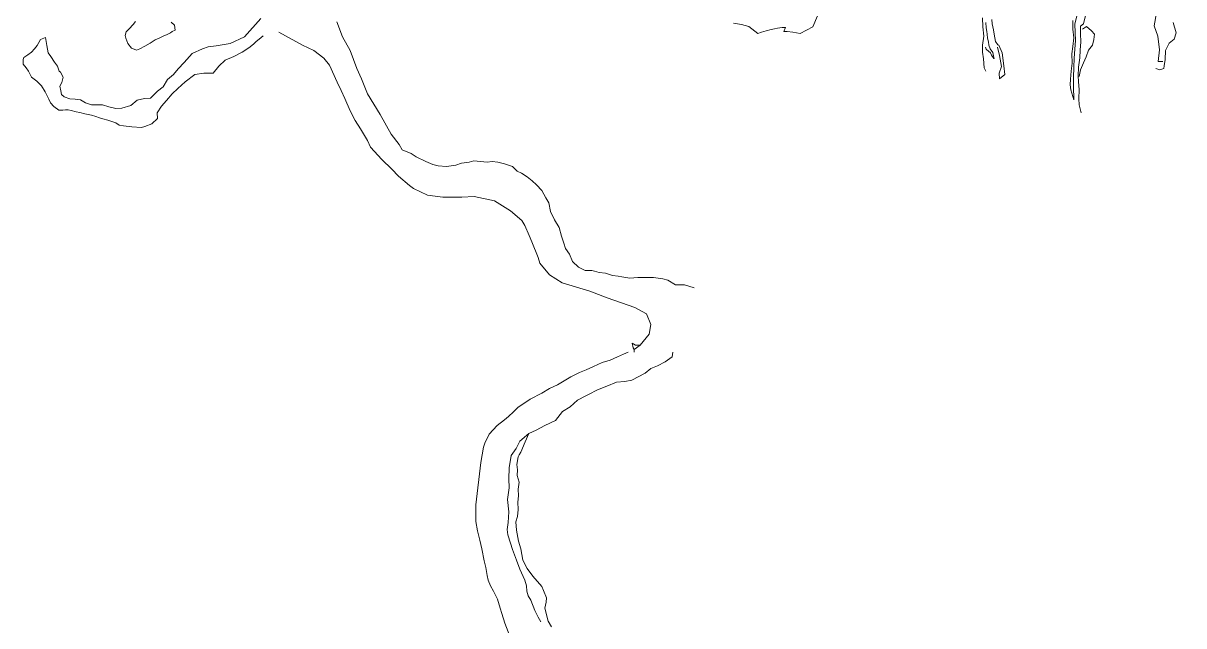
# Model space of a CAD drawing. Extents: x 683321 to 688873, y 7661944 to 7668387.
# Drawn here: x 686508 to 687403, y 7664237 to 7664701 of the extents above; entities that cross this region are included whole.
import ezdxf

# ---------------------------------------------------------------- set-up
doc = ezdxf.new("R2010")
doc.units = 0
doc.header["$MEASUREMENT"] = 0
doc.layers.add('01 CRESTA_Line', color=3, linetype='Continuous', lineweight=20)

msp = doc.modelspace()

# ---------------------------------------------------------------- linework, layer by layer
at = {"layer": '01 CRESTA_Line'}
for points in [[(687386.5, 7664671.5, 4133.38), (687382.88, 7664671.5, 4133.27), (687384, 7664680.5, 4132.97), (687382.75, 7664691, 4132.85), (687379.75, 7664699, 4132.79), (687381.56, 7664709, 4132.95), (687384.62, 7664721, 4132.48), (687383.06, 7664733, 4132.22), (687382.62, 7664744.5, 4132.67), (687384.75, 7664757, 4132.72), (687389, 7664769.5, 4133.43), (687393.88, 7664785, 4134.19), (687397.75, 7664798.5, 4134.61), (687400.94, 7664813.5, 4135.01), (687402.62, 7664822, 4134.6)], [(686691.5, 7664704.5, 4043.42), (686679.02, 7664690.42, 4037.13), (686667.92, 7664685.33, 4036.31), (686657.2, 7664683.53, 4036.59), (686651, 7664682.74, 4036.86), (686646.57, 7664681.05, 4036.2), (686638.6, 7664677.56, 4035.27), (686632.58, 7664670.52, 4032.88), (686627.78, 7664665.84, 4031.16), (686624.33, 7664661.47, 4030.05), (686619.65, 7664657.45, 4029.73), (686616.24, 7664651.91, 4027.66), (686612.05, 7664648.68, 4026.67), (686606.58, 7664643.24, 4026.46), (686601.79, 7664642.85, 4027.03), (686596.38, 7664641.52, 4027.33), (686591.28, 7664637.53, 4025.25), (686584.46, 7664635.38, 4023.71), (686579.81, 7664635.27, 4023.24), (686574.4, 7664636.6, 4023.38), (686569.56, 7664638.1, 4023.73), (686565.51, 7664637.92, 4023.73), (686561.2, 7664638.09, 4023.04), (686556.47, 7664639.7, 4022.02), (686552.65, 7664641.98, 4022.18), (686548.5, 7664642.39, 4022.47), (686544.47, 7664642.74, 4021.98), (686540.09, 7664644.31, 4022.58), (686537.86, 7664645.91, 4022.71), (686537.53, 7664648.95, 4022.13), (686536.56, 7664652.49, 4022.09), (686538.17, 7664655.16, 4022.62), (686539.19, 7664659.46, 4023.73), (686537.28, 7664663.3, 4023.4), (686536.04, 7664663.99, 4023.02), (686534.78, 7664667.7, 4022.96), (686532.47, 7664670.85, 4022.27), (686529.64, 7664675.28, 4021.37), (686527.71, 7664678.08, 4020.9), (686526.64, 7664683.82, 4020.78), (686525.75, 7664689.88, 4020.56), (686521.71, 7664688.32, 4019.66), (686519.31, 7664683.8, 4018.83), (686517.05, 7664681.23, 4018.2), (686514.73, 7664678.73, 4017.76), (686512.13, 7664676.49, 4018.19), (686509.05, 7664674.62, 4018.64), (686508.46, 7664672.85, 4018.8), (686508.5, 7664669.41, 4018.7), (686510.62, 7664666.61, 4018.56), (686512.56, 7664663.89, 4018.71), (686514.85, 7664659.48, 4018.6), (686518.97, 7664656.18, 4018.55), (686522.51, 7664652.64, 4019.07), (686525.29, 7664648.18, 4019.24), (686528.27, 7664642.51, 4019.36), (686529.61, 7664639.48, 4019.55), (686532.11, 7664636.84, 4019.52), (686535.88, 7664633.91, 4019.35), (686538.99, 7664633.94, 4019.47), (686540.97, 7664634.19, 4019.38), (686543.08, 7664634.23, 4019.41), (686545.52, 7664633.65, 4019.42), (686549.17, 7664632.57, 4019.36), (686552.19, 7664632.17, 4019.31), (686556.04, 7664631.19, 4019.28), (686561.05, 7664630.01, 4019.11), (686564.54, 7664629.04, 4019.15), (686567.22, 7664628.03, 4018.86), (686569.89, 7664627.23, 4018.52), (686573.75, 7664626.2, 4018.18), (686576.07, 7664625.41, 4018.08), (686579.82, 7664624.08, 4017.55), (686582.46, 7664622.39, 4017.46), (686585.66, 7664621.81, 4017.23), (686592.26, 7664621, 4017.16), (686599.72, 7664620.69, 4017.33), (686602.08, 7664621.26, 4017.32), (686607.6, 7664623.31, 4017.51), (686611.85, 7664627.53, 4017.97), (686611.65, 7664631.97, 4020.05), (686615.06, 7664637.12, 4021.77), (686618.91, 7664641.48, 4022.92), (686623.29, 7664646.42, 4024.19), (686627.6, 7664650.52, 4025.07), (686633.23, 7664655.79, 4026.52), (686640.77, 7664661.53, 4028.29), (686647.61, 7664662.51, 4028.55), (686654.89, 7664662.51, 4028.34), (686659.12, 7664667.7, 4028.89), (686664.12, 7664672.49, 4029.94), (686670.81, 7664675.19, 4031.02), (686677.09, 7664678.55, 4031.91), (686682.36, 7664681.82, 4032.63), (686685.82, 7664684.69, 4033.24), (686688.04, 7664686.91, 4033.87), (686690.17, 7664688.62, 4034.11), (686693.32, 7664691.2, 4034.66)], [(687120.5, 7664706.5, 4081.25), (687116.81, 7664698, 4082.3), (687107, 7664693, 4085.56), (687101.31, 7664694, 4085.56), (687097.06, 7664694.5, 4085.41), (687094.5, 7664694.5, 4085.43), (687095.75, 7664697.5, 4082.39), (687093.13, 7664697.5, 4082.11), (687089.56, 7664697, 4082.12), (687087.38, 7664696.7, 4082.39), (687084.6, 7664696.07, 4082.54), (687080.88, 7664695, 4082.66), (687077.31, 7664694, 4082.78), (687074.56, 7664693, 4082.84), (687067.56, 7664698.5, 4077.35), (687061.75, 7664700, 4075.57), (687055.75, 7664701, 4074.22)], [(687247.56, 7664705, 4097.78), (687247.75, 7664698, 4097.61), (687248.56, 7664691, 4097.37), (687247.56, 7664684, 4096.07), (687247.5, 7664678.5, 4095.1), (687248.31, 7664673.5, 4094), (687248.81, 7664666.5, 4092.32), (687250, 7664664, 4091.24)], [(687254.7, 7664703.83, 4096.08), (687255.04, 7664700.39, 4096.11), (687255.94, 7664695.84, 4096.61), (687256.53, 7664692.34, 4096.92), (687256.98, 7664689.71, 4096.11), (687257.54, 7664686.92, 4095.74), (687259.31, 7664684.21, 4096.12), (687260.06, 7664684, 4095.19), (687262.69, 7664678, 4093.47), (687263.94, 7664668, 4091.81), (687264.75, 7664661.5, 4090.11), (687260.56, 7664658, 4089.24), (687260.5, 7664662.5, 4091.8), (687262.25, 7664667.5, 4092.46), (687260.62, 7664676, 4094.23), (687259, 7664682.5, 4095.71)], [(687317.07, 7664703.12, 4110.51), (687317.07, 7664696.42, 4110.2), (687317.86, 7664689.74, 4109.85), (687317.03, 7664683.02, 4109.44), (687316.27, 7664677.32, 4109.11), (687316.68, 7664670.25, 4108.73), (687315.81, 7664663.85, 4108.4), (687315.24, 7664657.83, 4108.03), (687315.06, 7664653.56, 4107.2), (687315.64, 7664649.59, 4106.75), (687317.02, 7664644.59, 4106.03), (687317.99, 7664641.93, 4105.33), (687317.86, 7664644.97, 4105.85), (687317.75, 7664649.25, 4106.45), (687317.54, 7664654.21, 4107.32), (687317.68, 7664659.46, 4107.9), (687317.95, 7664666.79, 4108.48), (687318.04, 7664674, 4108.94), (687318.66, 7664680.88, 4109.37), (687319.17, 7664687.67, 4109.57), (687318.95, 7664693.68, 4109.74), (687318.66, 7664700.27, 4110.31), (687320.28, 7664706.56, 4111.06)], [(687323.61, 7664631.84, 4107.14), (687321.93, 7664637.93, 4107.83), (687321.7, 7664642.58, 4107.98), (687322.02, 7664649.84, 4108.71), (687321.6, 7664655.64, 4109.31), (687321.13, 7664660.33, 4108.65), (687321.49, 7664667.04, 4109.03), (687322.65, 7664674.36, 4109.23), (687322.82, 7664680.2, 4109.42), (687323.23, 7664686.57, 4109.62), (687323.1, 7664692.71, 4109.61), (687322.94, 7664698.58, 4110.3), (687325.3, 7664700.48, 4112.05), (687327.44, 7664709.02, 4112.68)], [(686622.51, 7664701.63, 4050.83), (686624.93, 7664699.48, 4049.88), (686625.5, 7664695.6, 4049.09), (686623.28, 7664694.61, 4048.18), (686621.98, 7664693.51, 4048.28), (686619.37, 7664692.29, 4048.38), (686616.4, 7664690.87, 4048.66), (686613.24, 7664689.47, 4048.83), (686610.07, 7664688.07, 4048.99), (686606.16, 7664685.66, 4049.07), (686602.14, 7664683.16, 4049.26), (686598.27, 7664681.06, 4049.18), (686595.79, 7664680.02, 4049.26), (686592.68, 7664681.35, 4049.72), (686591.77, 7664681.8, 4049.46), (686589.16, 7664685.33, 4049.6), (686587.56, 7664689.43, 4049.45), (686587.08, 7664691.34, 4049.64), (686587.78, 7664694.24, 4049.06), (686590.05, 7664696.57, 4049.05), (686593.28, 7664699.9, 4049.18), (686595.06, 7664702.16, 4049.27)], [(686705.38, 7664694, 4035.7), (686723.69, 7664684, 4033.79), (686732.31, 7664680, 4033.12), (686740.19, 7664674, 4032.93), (686744.44, 7664668.5, 4032.28), (686750.25, 7664655.5, 4030.78), (686753.31, 7664649, 4030.2), (686756.25, 7664643, 4029.67), (686760.31, 7664633.5, 4028.63), (686764.19, 7664626, 4028), (686768.25, 7664619.5, 4027.5), (686773.81, 7664610.5, 4026.42), (686776.12, 7664605.5, 4026.55), (686784.69, 7664596, 4025.83), (686792.5, 7664588.5, 4025.28), (686797.5, 7664583, 4024.94), (686806.19, 7664576, 4024.42), (686809.12, 7664573.5, 4024.3), (686819.94, 7664568.5, 4023.33), (686831.88, 7664567, 4022.71), (686846.38, 7664567, 4021.75), (686855.88, 7664567.5, 4021.14), (686871.56, 7664564, 4019.8), (686883.81, 7664556.5, 4018.96), (686892.62, 7664549, 4018.3), (686894.88, 7664545, 4018.02), (686898.19, 7664537.5, 4017.68), (686900.44, 7664532.5, 4017.16), (686905.19, 7664520.5, 4016.5), (686906.5, 7664516, 4016.57), (686913.94, 7664507, 4016.18), (686923.62, 7664501, 4015.97), (686945.06, 7664494.5, 4014.57), (686958.44, 7664489.5, 4013.38), (686979.56, 7664482, 4011.43), (686988.69, 7664477, 4010.22), (686991.94, 7664469, 4009.08), (686990.62, 7664461.5, 4008.11), (686983.69, 7664453, 4007.01), (686979.19, 7664449.5, 4006.47), (686979.06, 7664447.5, 4005.33)], [(687025.5, 7664497, 4024.21), (687018, 7664499.5, 4023.41), (687010.94, 7664499.5, 4022.09), (687005.19, 7664503, 4020.72), (687001.31, 7664504, 4020.3), (686994.12, 7664505, 4021.48), (686987.12, 7664505, 4022.95), (686981.94, 7664505, 4022.05), (686975.94, 7664504.5, 4021.43), (686969.69, 7664505.5, 4020.83), (686966.75, 7664506, 4020.77), (686962.56, 7664506.5, 4020.7), (686957.06, 7664508.5, 4020.92), (686952.25, 7664509, 4020.85), (686948.56, 7664510, 4021.12), (686946.44, 7664510.5, 4021.03), (686941.31, 7664510.5, 4021.13), (686936.25, 7664513, 4022.19), (686931.75, 7664517.5, 4022.94), (686929.38, 7664523, 4025.94), (686926.19, 7664527.5, 4026.85), (686924.88, 7664531.5, 4027.38), (686923.19, 7664537, 4027.57), (686921.31, 7664543.5, 4026.29), (686917.81, 7664549.5, 4026.94), (686914.81, 7664556, 4027.34), (686913.44, 7664562.5, 4027.23), (686911, 7664566.5, 4026.85), (686908, 7664572, 4027.09), (686903.81, 7664576.5, 4027.36), (686900.62, 7664579.5, 4026.54), (686896.81, 7664582.5, 4026.76), (686892.44, 7664585.5, 4026.65), (686889, 7664587, 4027.49), (686885.31, 7664590.5, 4028.37), (686879.25, 7664592.5, 4030.47), (686874.06, 7664594, 4031.28), (686869.88, 7664594.5, 4031.85), (686865.88, 7664594, 4031.8), (686855.63, 7664595, 4034.2), (686851.94, 7664594, 4034.18), (686846.12, 7664593, 4034.42), (686841.81, 7664591.5, 4034.07), (686834.5, 7664590.5, 4033.82), (686828.06, 7664591, 4034.28), (686823.94, 7664592, 4034.72), (686818.69, 7664594.5, 4035.37), (686811.25, 7664598, 4034.91), (686807.31, 7664600.5, 4034.23), (686800.31, 7664603.5, 4032.77), (686798, 7664607.5, 4033.58), (686792, 7664615.5, 4034.04), (686783.56, 7664630.5, 4035.7), (686773.69, 7664646.5, 4035.92), (686769, 7664658, 4035.89), (686765.44, 7664666, 4036.89), (686760.44, 7664680, 4037.65), (686754.5, 7664690.5, 4037.53), (686750, 7664702, 4038.92)], [(687249.88, 7664682.53, 4095.42), (687250.35, 7664681.04, 4095.41), (687250.56, 7664680.58, 4095.07), (687253.63, 7664678.04, 4094.32), (687254.56, 7664676.23, 4093.87), (687256.39, 7664673.69, 4092.8), (687256.61, 7664673.64, 4092.46), (687255.94, 7664675.76, 4093.12), (687255.6, 7664678.43, 4093.53), (687253.55, 7664681.25, 4094.26), (687252.5, 7664683.93, 4094.83), (687252.26, 7664686.61, 4095.03), (687251.5, 7664689.4, 4095.27), (687251.02, 7664692.34, 4095.57), (687251, 7664694.55, 4095.66), (687250.32, 7664697.43, 4095.87), (687250.19, 7664701.38, 4095.97)], [(687321.9, 7664659.97, 4109.75), (687323.13, 7664665.08, 4110.28), (687325.23, 7664670.46, 4110.72), (687327.39, 7664675.05, 4111.15), (687329.15, 7664680.21, 4111.67), (687332.17, 7664683.99, 4112.75), (687333.34, 7664688.46, 4113.49), (687333.83, 7664692.36, 4114.12), (687331.42, 7664695.11, 4113.34), (687327.72, 7664698.49, 4112.15), (687324.59, 7664696.39, 4110.2)], [(687381, 7664666, 4131.68), (687384.25, 7664665, 4133.22), (687387.25, 7664666, 4134.44), (687387.56, 7664668, 4134.79), (687388.31, 7664673, 4134.71), (687388.44, 7664680, 4134.24), (687391.37, 7664685.5, 4135.22), (687395.13, 7664688.5, 4136.65), (687396.63, 7664693.5, 4137.59), (687394.38, 7664701.5, 4136.7)], [(686977.63, 7664454.5, 4004.82), (686978.31, 7664451, 4006.44), (686979.19, 7664449.5, 4006.47)], [(686977.63, 7664454.5, 4004.82), (686980.31, 7664453, 4006.44), (686983.69, 7664453, 4007.01)], [(686974.44, 7664447.5, 4006.41), (686971.06, 7664446, 4006.18), (686966.25, 7664444, 4005.78), (686960.62, 7664441.5, 4005.33), (686954.62, 7664439.5, 4004.99), (686947.94, 7664436.5, 4004.5), (686942.31, 7664434, 4004.09), (686937.12, 7664432, 4003.66), (686930.25, 7664428.5, 4003.05), (686920, 7664422.5, 4002.54), (686914, 7664419.5, 4002.1), (686908.12, 7664416, 4001.62), (686898.94, 7664411.5, 4001.08), (686889.5, 7664405, 4000.41), (686886.25, 7664401.5, 4000.08), (686882.25, 7664398, 3999.63), (686879.25, 7664395.5, 3999.12), (686873.5, 7664391, 3998.71), (686867.38, 7664384.5, 3997.97), (686864, 7664377.5, 3997.35), (686863.06, 7664374.5, 3997.15), (686861, 7664362.5, 3996.03), (686857.19, 7664330, 3993.27), (686857.19, 7664324.5, 3992.68), (686857.08, 7664321.98, 3992.87), (686857.28, 7664317.27, 3992.51), (686858.49, 7664310.04, 3992.09), (686860.3, 7664302.91, 3991.49), (686861.73, 7664296.22, 3990.97), (686863.73, 7664286.91, 3990.31), (686864.79, 7664281.69, 3989.81), (686865.99, 7664275.61, 3989.52), (686866.65, 7664271.99, 3989.31), (686868.52, 7664267.72, 3988.99), (686870.89, 7664263.43, 3988.62), (686873.95, 7664257.42, 3987.98), (686875.95, 7664250.36, 3986.68), (686877.15, 7664246.2, 3986.03), (686879.65, 7664238.99, 3984.73), (686883.38, 7664228.88, 3983.44)], [(687009, 7664447.5, 4009.63), (687008.5, 7664444, 4009.74), (687003.13, 7664440, 4010.24), (686997.12, 7664437, 4010.18), (686992.12, 7664435, 4010.21), (686987.75, 7664431.5, 4010.47), (686977.25, 7664426, 4011.24), (686971.94, 7664425, 4009.9), (686965.56, 7664424.5, 4008.47), (686958, 7664421.5, 4007.72), (686950.94, 7664418.5, 4007.44), (686944, 7664415, 4006.75), (686941.88, 7664414, 4006.52), (686935.5, 7664410.5, 4006.42), (686929.81, 7664405.5, 4006.32), (686923.94, 7664402, 4007.78), (686918.56, 7664395, 4008.62), (686910.44, 7664391, 4007.71), (686903.69, 7664387.5, 4006.7), (686898.12, 7664385, 4006.08), (686891.19, 7664379, 4004.04), (686888.19, 7664373.5, 4002.92), (686884.44, 7664368, 4001.08), (686882.94, 7664358.5, 4000.43), (686882.69, 7664350, 4000.05), (686882.81, 7664343, 3999.84), (686881.5, 7664334, 3998.97), (686882.56, 7664324.5, 3998.78), (686882, 7664316.5, 3998.34), (686881.44, 7664311, 3996.99), (686881.75, 7664307, 3995.86), (686883.94, 7664300.5, 3994.76), (686885.5, 7664295.5, 3994.58), (686888.44, 7664287.5, 3994.04), (686891, 7664280.5, 3991.98), (686895.06, 7664272, 3991.43), (686896.19, 7664267.5, 3991.11), (686896.44, 7664263.5, 3990.33), (686897.62, 7664260, 3989.83), (686899.56, 7664256.5, 3989.4), (686902.75, 7664248.5, 3987.98), (686905.25, 7664243.5, 3987.51), (686907.25, 7664240, 3987.08)], [(686898.12, 7664385, 4006.08), (686895.31, 7664378.5, 4005.37), (686891.94, 7664370.5, 4005.68), (686890.56, 7664368.5, 4005.7), (686889.69, 7664367, 4005.73), (686888.75, 7664361, 4006.54), (686889.38, 7664357, 4005.39), (686889, 7664352.5, 4007.06), (686890.5, 7664347.5, 4006.59), (686889.81, 7664342, 4005.96), (686890, 7664337, 4005.22), (686889.56, 7664332, 4004.98), (686889.81, 7664326.5, 4004.94), (686889.38, 7664321, 4004.53), (686888, 7664317, 4003.39), (686888.56, 7664310.5, 4002.58), (686889.94, 7664302, 4002.17), (686891.75, 7664296, 4001.38), (686893.5, 7664287.5, 3999.88), (686896.62, 7664281, 4000.31), (686901.12, 7664275, 4001.13), (686907.94, 7664267, 4000.83), (686909.31, 7664264, 4001.14), (686911.63, 7664258.5, 3999.6), (686911.31, 7664255, 3997.86), (686910.38, 7664250.5, 3995.54), (686912.88, 7664240.5, 3993.6), (686915.5, 7664236, 3991.66)]]:
    msp.add_polyline3d(points, dxfattribs=at)

doc.saveas('drawing.dxf')
